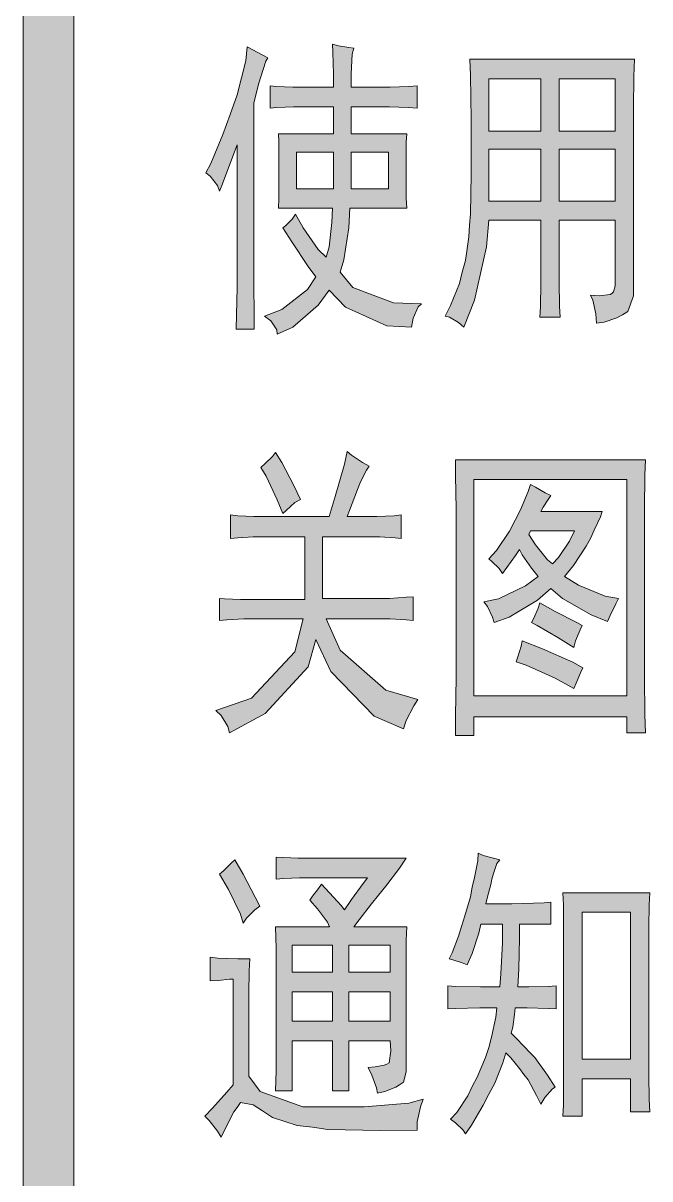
# Model space of a CAD drawing. Header units: millimetres. Extents: x 568 to 57335, y 85 to 28579.
# Drawn here: x 57244.83 to 57253.48, y 28324.97 to 28340.93 of the extents above; entities that cross this region are included whole.
import ezdxf

# ---------------------------------------------------------------- set-up
doc = ezdxf.new("R2010")
doc.units = ezdxf.units.MM

msp = doc.modelspace()

# ---------------------------------------------------------------- hatches: boundary and pattern name
h = msp.add_hatch(color=0)
h.dxf.hatch_style = 2
h.paths.add_polyline_path([(57245.524, 27702.999), (57244.825, 27702.999), (57244.825, 28563.812), (57245.524, 28563.812)])
h = msp.add_hatch(color=0)
h.paths.add_polyline_path([(57249.11, 28340.043), (57249.11, 28340.225), (57249.103, 28340.521), (57249.095, 28340.635), (57249.179, 28340.612), (57249.323, 28340.59), (57249.391, 28340.582), (57249.368, 28340.499), (57249.353, 28340.225), (57249.353, 28340.043), (57249.756, 28340.043), (57249.893, 28340.043), (57250.151, 28340.05), (57250.265, 28340.058), (57250.265, 28339.754), (57250.143, 28339.762), (57249.885, 28339.769), (57249.756, 28339.769), (57249.353, 28339.769), (57249.353, 28339.397), (57250.121, 28339.397), (57250.113, 28339.283), (57250.113, 28339.032), (57250.113, 28338.895), (57250.113, 28338.766), (57250.113, 28338.508), (57250.121, 28338.371), (57249.338, 28338.371), (57249.323, 28338.098), (57249.255, 28337.657), (57249.201, 28337.49), (57249.376, 28337.277), (57249.938, 28337.064), (57250.326, 28337.049), (57250.28, 28337.011), (57250.212, 28336.852), (57250.189, 28336.73), (57249.847, 28336.745), (57249.277, 28337.004), (57249.049, 28337.239), (57248.897, 28337.034), (57248.548, 28336.73), (57248.335, 28336.631), (57248.328, 28336.692), (57248.244, 28336.814), (57248.16, 28336.882), (57248.396, 28336.973), (57248.753, 28337.247), (57248.867, 28337.422), (57248.761, 28337.566), (57248.533, 28337.908), (57248.411, 28338.098), (57248.449, 28338.128), (57248.54, 28338.219), (57248.586, 28338.288), (57248.692, 28338.098), (57248.897, 28337.801), (57249.011, 28337.695), (57249.049, 28337.839), (57249.087, 28338.174), (57249.095, 28338.371), (57248.35, 28338.371), (57248.358, 28338.508), (57248.358, 28338.774), (57248.358, 28338.911), (57248.358, 28339.047), (57248.358, 28339.291), (57248.35, 28339.397), (57249.11, 28339.397), (57249.11, 28339.769), (57248.692, 28339.769), (57248.556, 28339.769), (57248.328, 28339.762), (57248.236, 28339.754), (57248.236, 28340.058), (57248.32, 28340.05), (57248.548, 28340.043), (57248.677, 28340.043)])
h.paths.add_polyline_path([(57249.87, 28338.637), (57249.87, 28339.146), (57249.353, 28339.146), (57249.353, 28338.637)])
h.paths.add_polyline_path([(57249.11, 28338.637), (57249.11, 28339.146), (57248.601, 28339.146), (57248.601, 28338.637)])
h = msp.add_hatch(color=0)
h.dxf.hatch_style = 2
h.paths.add_polyline_path([(57248.206, 28340.445), (57248.176, 28340.4), (57248.077, 28340.081), (57248.009, 28339.822), (57248.009, 28337.49), (57248.009, 28337.308), (57248.016, 28336.912), (57248.016, 28336.7), (57247.765, 28336.7), (57247.773, 28336.897), (57247.781, 28337.277), (57247.781, 28337.46), (57247.781, 28339.245), (57247.689, 28339.002), (57247.568, 28338.683), (57247.537, 28338.607), (57247.507, 28338.683), (57247.408, 28338.812), (57247.348, 28338.857), (57247.416, 28338.987), (57247.583, 28339.389), (57247.682, 28339.663), (57247.781, 28339.936), (57247.902, 28340.407), (57247.917, 28340.597)])
h = msp.add_hatch(color=0)
h.paths.add_polyline_path([(57250.652, 28336.882), (57250.728, 28337.026), (57250.85, 28337.33), (57250.888, 28337.49), (57250.934, 28337.649), (57250.979, 28337.976), (57250.987, 28338.136), (57251.002, 28338.295), (57251.01, 28338.835), (57251.01, 28339.215), (57251.01, 28339.594), (57251.002, 28340.202), (57250.994, 28340.43), (57253.266, 28340.43), (57253.258, 28340.187), (57253.251, 28339.746), (57253.251, 28339.549), (57253.251, 28337.338), (57253.251, 28337.163), (57253.175, 28336.943), (57253.099, 28336.897), (57253.023, 28336.859), (57252.848, 28336.799), (57252.742, 28336.783), (57252.734, 28336.912), (57252.689, 28337.102), (57252.658, 28337.171), (57252.78, 28337.163), (57252.932, 28337.178), (57252.955, 28337.194), (57252.977, 28337.216), (57253, 28337.3), (57253, 28337.353), (57253, 28338.204), (57252.225, 28338.204), (57252.225, 28337.543), (57252.225, 28337.353), (57252.233, 28337.019), (57252.24, 28336.867), (57251.959, 28336.867), (57251.967, 28337.011), (57251.974, 28337.338), (57251.974, 28337.528), (57251.974, 28338.204), (57251.253, 28338.204), (57251.222, 28337.839), (57251.055, 28337.102), (57250.911, 28336.73), (57250.835, 28336.791), (57250.713, 28336.867)])
h.paths.add_polyline_path([(57253, 28339.435), (57253, 28340.157), (57252.225, 28340.157), (57252.225, 28339.435)])
h.paths.add_polyline_path([(57253, 28338.47), (57253, 28339.184), (57252.225, 28339.184), (57252.225, 28338.47)])
h.paths.add_polyline_path([(57251.974, 28339.435), (57251.974, 28340.157), (57251.253, 28340.157), (57251.253, 28339.435)])
h.paths.add_polyline_path([(57251.974, 28338.47), (57251.974, 28339.184), (57251.253, 28339.184), (57251.253, 28338.47)])
h = msp.add_hatch(color=0)
h.dxf.hatch_style = 2
h.paths.add_polyline_path([(57249.604, 28334.808), (57249.566, 28334.755), (57249.482, 28334.595), (57249.444, 28334.489), (57249.406, 28334.39), (57249.331, 28334.2), (57249.3, 28334.117), (57249.581, 28334.117), (57249.71, 28334.117), (57249.946, 28334.124), (57250.045, 28334.139), (57250.045, 28333.813), (57249.961, 28333.82), (57249.748, 28333.835), (57249.619, 28333.835), (57248.958, 28333.835), (57248.958, 28332.985), (57249.756, 28332.985), (57249.885, 28332.985), (57250.113, 28333), (57250.212, 28333.007), (57250.212, 28332.681), (57250.113, 28332.688), (57249.893, 28332.703), (57249.779, 28332.703), (57249.011, 28332.703), (57249.201, 28332.27), (57249.832, 28331.716), (57250.273, 28331.587), (57250.219, 28331.503), (57250.113, 28331.298), (57250.075, 28331.184), (57249.672, 28331.359), (57249.072, 28331.974), (57248.867, 28332.415), (57248.761, 28332.042), (57248.168, 28331.397), (57247.674, 28331.131), (57247.651, 28331.214), (57247.56, 28331.366), (57247.484, 28331.435), (57247.978, 28331.609), (57248.578, 28332.248), (57248.692, 28332.703), (57248.016, 28332.703), (57247.872, 28332.703), (57247.636, 28332.688), (57247.537, 28332.681), (57247.537, 28332.985), (57247.606, 28332.977), (57247.826, 28332.969), (57247.971, 28332.969), (57248.715, 28332.969), (57248.715, 28333.835), (57248.123, 28333.835), (57248.001, 28333.835), (57247.788, 28333.82), (57247.689, 28333.813), (57247.689, 28334.139), (57247.788, 28334.124), (57248.009, 28334.117), (57248.13, 28334.117), (57249.049, 28334.117), (57249.133, 28334.39), (57249.262, 28334.838), (57249.3, 28335.013), (57249.361, 28334.96), (57249.513, 28334.861)])
h = msp.add_hatch(color=0)
h.dxf.hatch_style = 2
h.paths.add_polyline_path([(57248.312, 28334.998), (57248.396, 28334.861), (57248.563, 28334.542), (57248.654, 28334.352), (57248.578, 28334.307), (57248.457, 28334.2), (57248.411, 28334.155), (57248.335, 28334.345), (57248.183, 28334.671), (57248.107, 28334.793), (57248.168, 28334.846), (57248.267, 28334.945)])
h = msp.add_hatch(color=0)
h.paths.add_polyline_path([(57253.418, 28334.899), (57253.41, 28334.686), (57253.403, 28334.223), (57253.403, 28333.965), (57253.403, 28332.156), (57253.403, 28331.898), (57253.41, 28331.382), (57253.418, 28331.131), (57253.16, 28331.131), (57253.16, 28331.351), (57251.048, 28331.351), (57251.048, 28331.093), (57250.797, 28331.093), (57250.797, 28331.359), (57250.804, 28331.898), (57250.804, 28332.179), (57250.804, 28333.965), (57250.804, 28334.215), (57250.797, 28334.679), (57250.797, 28334.899)])
h.paths.add_polyline_path([(57253.16, 28331.64), (57253.16, 28334.626), (57251.048, 28334.626), (57251.048, 28331.64)])
h = msp.add_hatch(color=0)
h.paths.add_polyline_path([(57252.111, 28334.405), (57252.073, 28334.352), (57252.005, 28334.246), (57251.974, 28334.185), (57252.818, 28334.185), (57252.795, 28334.109), (57252.711, 28333.927), (57252.658, 28333.813), (57252.597, 28333.706), (57252.423, 28333.44), (57252.301, 28333.288), (57252.491, 28333.167), (57252.863, 28333.015), (57253.046, 28332.985), (57253.008, 28332.909), (57252.932, 28332.749), (57252.894, 28332.665), (57252.666, 28332.757), (57252.271, 28332.985), (57252.111, 28333.121), (57251.929, 28332.962), (57251.534, 28332.726), (57251.329, 28332.65), (57251.306, 28332.726), (57251.237, 28332.871), (57251.184, 28332.939), (57251.389, 28332.977), (57251.762, 28333.159), (57251.936, 28333.288), (57251.845, 28333.402), (57251.716, 28333.585), (57251.678, 28333.661), (57251.625, 28333.577), (57251.503, 28333.41), (57251.443, 28333.326), (57251.397, 28333.395), (57251.298, 28333.494), (57251.253, 28333.532), (57251.359, 28333.646), (57251.541, 28333.911), (57251.617, 28334.063), (57251.693, 28334.208), (57251.8, 28334.458), (57251.83, 28334.557), (57251.898, 28334.519), (57252.035, 28334.443)])
h.paths.add_polyline_path([(57251.807, 28333.866), (57251.898, 28333.722), (57252.066, 28333.516), (57252.134, 28333.463), (57252.218, 28333.547), (57252.37, 28333.775), (57252.438, 28333.919), (57251.83, 28333.919)])
h = msp.add_hatch(color=0)
h.dxf.hatch_style = 2
h.paths.add_polyline_path([(57251.959, 28332.924), (57252.172, 28332.802), (57252.468, 28332.65), (57252.544, 28332.612), (57252.514, 28332.552), (57252.453, 28332.4), (57252.43, 28332.308), (57252.21, 28332.445), (57251.921, 28332.612), (57251.845, 28332.65), (57251.876, 28332.711), (57251.936, 28332.848)])
h = msp.add_hatch(color=0)
h.dxf.hatch_style = 2
h.paths.add_polyline_path([(57251.716, 28332.4), (57251.997, 28332.286), (57252.415, 28332.103), (57252.552, 28332.027), (57252.521, 28331.959), (57252.461, 28331.815), (57252.43, 28331.739), (57252.172, 28331.883), (57251.769, 28332.065), (57251.633, 28332.111), (57251.655, 28332.179), (57251.701, 28332.324)])
h = msp.add_hatch(color=0)
h.dxf.hatch_style = 2
h.paths.add_polyline_path([(57250.728, 28325.797), (57250.812, 28325.888), (57250.964, 28326.116), (57251.025, 28326.246), (57251.093, 28326.375), (57251.207, 28326.648), (57251.253, 28326.785), (57251.291, 28326.929), (57251.351, 28327.203), (57251.367, 28327.332), (57251.131, 28327.332), (57250.797, 28327.324), (57250.69, 28327.317), (57250.69, 28327.636), (57250.789, 28327.628), (57251.139, 28327.621), (57251.405, 28327.621), (57251.42, 28327.803), (57251.443, 28328.229), (57251.443, 28328.487), (57251.146, 28328.487), (57251.116, 28328.365), (57251.025, 28328.084), (57250.956, 28327.925), (57250.888, 28327.955), (57250.759, 28327.993), (57250.706, 28328.008), (57250.751, 28328.092), (57250.835, 28328.32), (57250.88, 28328.456), (57250.926, 28328.601), (57251.002, 28328.867), (57251.025, 28328.996), (57251.055, 28329.133), (57251.101, 28329.361), (57251.108, 28329.467), (57251.177, 28329.437), (57251.321, 28329.399), (57251.405, 28329.376), (57251.367, 28329.323), (57251.321, 28329.186), (57251.298, 28329.11), (57251.283, 28329.034), (57251.237, 28328.867), (57251.215, 28328.768), (57251.572, 28328.768), (57252.02, 28328.783), (57252.111, 28328.791), (57252.111, 28328.487), (57251.678, 28328.487), (57251.678, 28328.297), (57251.671, 28327.864), (57251.655, 28327.621), (57251.807, 28327.621), (57252.073, 28327.628), (57252.187, 28327.636), (57252.187, 28327.317), (57252.073, 28327.324), (57251.785, 28327.332), (57251.617, 28327.332), (57251.61, 28327.241), (57251.587, 28327.066), (57251.564, 28326.983), (57251.625, 28326.922), (57251.747, 28326.793), (57251.822, 28326.717), (57251.891, 28326.648), (57252.066, 28326.405), (57252.172, 28326.238), (57252.134, 28326.215), (57252.028, 28326.094), (57251.974, 28326.002), (57251.914, 28326.124), (57251.8, 28326.337), (57251.739, 28326.413), (57251.678, 28326.496), (57251.557, 28326.641), (57251.488, 28326.709), (57251.45, 28326.572), (57251.336, 28326.291), (57251.253, 28326.139), (57251.177, 28325.987), (57251.017, 28325.714), (57250.934, 28325.592), (57250.903, 28325.645), (57250.797, 28325.744)])
h = msp.add_hatch(color=0)
h.dxf.hatch_style = 2
h.paths.add_polyline_path([(57247.75, 28329.376), (57247.864, 28329.178), (57248.031, 28328.859), (57248.092, 28328.738), (57248.024, 28328.684), (57247.91, 28328.57), (57247.864, 28328.502), (57247.826, 28328.624), (57247.659, 28328.965), (57247.537, 28329.178), (57247.591, 28329.224), (57247.697, 28329.33)])
h = msp.add_hatch(color=0)
h.paths.add_polyline_path([(57250.113, 28329.399), (57250.022, 28329.262), (57249.832, 28329.011), (57249.733, 28328.89), (57249.634, 28328.768), (57249.467, 28328.548), (57249.391, 28328.449), (57250.121, 28328.449), (57250.113, 28328.267), (57250.113, 28327.902), (57250.113, 28327.727), (57250.113, 28326.557), (57250.113, 28326.451), (57250.075, 28326.306), (57250.022, 28326.268), (57249.969, 28326.238), (57249.817, 28326.177), (57249.718, 28326.154), (57249.703, 28326.23), (57249.642, 28326.405), (57249.589, 28326.511), (57249.688, 28326.519), (57249.809, 28326.542), (57249.847, 28326.557), (57249.878, 28326.572), (57249.9, 28326.739), (57249.893, 28326.876), (57249.323, 28326.876), (57249.323, 28326.185), (57249.095, 28326.185), (57249.095, 28326.876), (57248.54, 28326.876), (57248.54, 28326.185), (57248.312, 28326.185), (57248.32, 28326.466), (57248.32, 28327.021), (57248.32, 28327.302), (57248.32, 28327.583), (57248.32, 28328.153), (57248.312, 28328.449), (57249.057, 28328.449), (57249.027, 28328.517), (57248.89, 28328.7), (57248.783, 28328.821), (57248.821, 28328.874), (57248.905, 28328.981), (57248.943, 28329.041), (57249.057, 28328.92), (57249.217, 28328.745), (57249.262, 28328.684), (57249.361, 28328.829), (57249.52, 28329.049), (57249.581, 28329.125), (57248.768, 28329.125), (57248.639, 28329.125), (57248.419, 28329.117), (57248.32, 28329.11), (57248.32, 28329.414), (57248.419, 28329.406), (57248.624, 28329.399), (57248.745, 28329.399)])
h.paths.add_polyline_path([(57249.893, 28327.15), (57249.893, 28327.552), (57249.323, 28327.552), (57249.323, 28327.15)])
h.paths.add_polyline_path([(57249.095, 28327.15), (57249.095, 28327.552), (57248.54, 28327.552), (57248.54, 28327.15)])
h.paths.add_polyline_path([(57249.893, 28327.826), (57249.893, 28328.198), (57249.323, 28328.198), (57249.323, 28327.826)])
h.paths.add_polyline_path([(57249.095, 28327.826), (57249.095, 28328.198), (57248.54, 28328.198), (57248.54, 28327.826)])
h = msp.add_hatch(color=0)
h.paths.add_polyline_path([(57253.479, 28328.92), (57253.471, 28328.753), (57253.464, 28328.449), (57253.464, 28328.312), (57253.464, 28326.557), (57253.464, 28326.398), (57253.471, 28326.071), (57253.479, 28325.896), (57253.213, 28325.896), (57253.213, 28326.352), (57252.544, 28326.352), (57252.544, 28325.835), (57252.278, 28325.835), (57252.286, 28325.995), (57252.286, 28326.329), (57252.286, 28326.511), (57252.286, 28328.312), (57252.286, 28328.449), (57252.286, 28328.753), (57252.278, 28328.92)])
h.paths.add_polyline_path([(57253.213, 28326.625), (57253.213, 28328.654), (57252.544, 28328.654), (57252.544, 28326.625)])
h = msp.add_hatch(color=0)
h.dxf.hatch_style = 2
h.paths.add_polyline_path([(57247.955, 28328.008), (57247.948, 28327.841), (57247.94, 28327.537), (57247.94, 28327.4), (57247.94, 28326.39), (57248.1, 28326.177), (57248.685, 28325.964), (57249.11, 28325.964), (57249.536, 28325.964), (57250.151, 28326.018), (57250.349, 28326.071), (57250.311, 28325.964), (57250.265, 28325.759), (57250.265, 28325.645), (57249.756, 28325.638), (57249.034, 28325.653), (57248.821, 28325.683), (57248.609, 28325.706), (57248.267, 28325.82), (57248.13, 28325.911), (57248.001, 28325.995), (57247.826, 28326.025), (57247.781, 28325.957), (57247.735, 28325.896), (57247.629, 28325.691), (57247.56, 28325.547), (57247.507, 28325.63), (57247.393, 28325.775), (57247.332, 28325.835), (57247.439, 28325.949), (57247.636, 28326.17), (57247.727, 28326.268), (57247.727, 28327.727), (57247.674, 28327.727), (57247.522, 28327.712), (57247.408, 28327.704), (57247.408, 28328.031), (57247.515, 28328.016), (57247.788, 28328.008)])

# ---------------------------------------------------------------- linework, layer by layer
at = {"color": 0, "lineweight": 0}
for points in [[(57245.524, 27702.999), (57244.825, 27702.999), (57244.825, 28563.812), (57245.524, 28563.812)], [(57249.11, 28340.043), (57249.11, 28340.225), (57249.103, 28340.521), (57249.095, 28340.635), (57249.179, 28340.612), (57249.323, 28340.59), (57249.391, 28340.582), (57249.368, 28340.499), (57249.353, 28340.225), (57249.353, 28340.043), (57249.756, 28340.043), (57249.893, 28340.043), (57250.151, 28340.05), (57250.265, 28340.058), (57250.265, 28339.754), (57250.143, 28339.762), (57249.885, 28339.769), (57249.756, 28339.769), (57249.353, 28339.769), (57249.353, 28339.397), (57250.121, 28339.397), (57250.113, 28339.283), (57250.113, 28339.032), (57250.113, 28338.895), (57250.113, 28338.766), (57250.113, 28338.508), (57250.121, 28338.371), (57249.338, 28338.371), (57249.323, 28338.098), (57249.255, 28337.657), (57249.201, 28337.49), (57249.376, 28337.277), (57249.938, 28337.064), (57250.326, 28337.049), (57250.28, 28337.011), (57250.212, 28336.852), (57250.189, 28336.73), (57249.847, 28336.745), (57249.277, 28337.004), (57249.049, 28337.239), (57248.897, 28337.034), (57248.548, 28336.73), (57248.335, 28336.631), (57248.328, 28336.692), (57248.244, 28336.814), (57248.16, 28336.882), (57248.396, 28336.973), (57248.753, 28337.247), (57248.867, 28337.422), (57248.761, 28337.566), (57248.533, 28337.908), (57248.411, 28338.098), (57248.449, 28338.128), (57248.54, 28338.219), (57248.586, 28338.288), (57248.692, 28338.098), (57248.897, 28337.801), (57249.011, 28337.695), (57249.049, 28337.839), (57249.087, 28338.174), (57249.095, 28338.371), (57248.35, 28338.371), (57248.358, 28338.508), (57248.358, 28338.774), (57248.358, 28338.911), (57248.358, 28339.047), (57248.358, 28339.291), (57248.35, 28339.397), (57249.11, 28339.397), (57249.11, 28339.769), (57248.692, 28339.769), (57248.556, 28339.769), (57248.328, 28339.762), (57248.236, 28339.754), (57248.236, 28340.058), (57248.32, 28340.05), (57248.548, 28340.043), (57248.677, 28340.043)], [(57248.206, 28340.445), (57248.176, 28340.4), (57248.077, 28340.081), (57248.009, 28339.822), (57248.009, 28337.49), (57248.009, 28337.308), (57248.016, 28336.912), (57248.016, 28336.7), (57247.765, 28336.7), (57247.773, 28336.897), (57247.781, 28337.277), (57247.781, 28337.46), (57247.781, 28339.245), (57247.689, 28339.002), (57247.568, 28338.683), (57247.537, 28338.607), (57247.507, 28338.683), (57247.408, 28338.812), (57247.348, 28338.857), (57247.416, 28338.987), (57247.583, 28339.389), (57247.682, 28339.663), (57247.781, 28339.936), (57247.902, 28340.407), (57247.917, 28340.597)], [(57250.652, 28336.882), (57250.728, 28337.026), (57250.85, 28337.33), (57250.888, 28337.49), (57250.934, 28337.649), (57250.979, 28337.976), (57250.987, 28338.136), (57251.002, 28338.295), (57251.01, 28338.835), (57251.01, 28339.215), (57251.01, 28339.594), (57251.002, 28340.202), (57250.994, 28340.43), (57253.266, 28340.43), (57253.258, 28340.187), (57253.251, 28339.746), (57253.251, 28339.549), (57253.251, 28337.338), (57253.251, 28337.163), (57253.175, 28336.943), (57253.099, 28336.897), (57253.023, 28336.859), (57252.848, 28336.799), (57252.742, 28336.783), (57252.734, 28336.912), (57252.689, 28337.102), (57252.658, 28337.171), (57252.78, 28337.163), (57252.932, 28337.178), (57252.955, 28337.194), (57252.977, 28337.216), (57253, 28337.3), (57253, 28337.353), (57253, 28338.204), (57252.225, 28338.204), (57252.225, 28337.543), (57252.225, 28337.353), (57252.233, 28337.019), (57252.24, 28336.867), (57251.959, 28336.867), (57251.967, 28337.011), (57251.974, 28337.338), (57251.974, 28337.528), (57251.974, 28338.204), (57251.253, 28338.204), (57251.222, 28337.839), (57251.055, 28337.102), (57250.911, 28336.73), (57250.835, 28336.791), (57250.713, 28336.867)], [(57251.974, 28339.435), (57251.974, 28340.157), (57251.253, 28340.157), (57251.253, 28339.435)], [(57253, 28339.435), (57253, 28340.157), (57252.225, 28340.157), (57252.225, 28339.435)], [(57251.974, 28338.47), (57251.974, 28339.184), (57251.253, 28339.184), (57251.253, 28338.47)], [(57253, 28338.47), (57253, 28339.184), (57252.225, 28339.184), (57252.225, 28338.47)], [(57249.11, 28338.637), (57249.11, 28339.146), (57248.601, 28339.146), (57248.601, 28338.637)], [(57249.87, 28338.637), (57249.87, 28339.146), (57249.353, 28339.146), (57249.353, 28338.637)], [(57249.604, 28334.808), (57249.566, 28334.755), (57249.482, 28334.595), (57249.444, 28334.489), (57249.406, 28334.39), (57249.331, 28334.2), (57249.3, 28334.117), (57249.581, 28334.117), (57249.71, 28334.117), (57249.946, 28334.124), (57250.045, 28334.139), (57250.045, 28333.813), (57249.961, 28333.82), (57249.748, 28333.835), (57249.619, 28333.835), (57248.958, 28333.835), (57248.958, 28332.985), (57249.756, 28332.985), (57249.885, 28332.985), (57250.113, 28333), (57250.212, 28333.007), (57250.212, 28332.681), (57250.113, 28332.688), (57249.893, 28332.703), (57249.779, 28332.703), (57249.011, 28332.703), (57249.201, 28332.27), (57249.832, 28331.716), (57250.273, 28331.587), (57250.219, 28331.503), (57250.113, 28331.298), (57250.075, 28331.184), (57249.672, 28331.359), (57249.072, 28331.974), (57248.867, 28332.415), (57248.761, 28332.042), (57248.168, 28331.397), (57247.674, 28331.131), (57247.651, 28331.214), (57247.56, 28331.366), (57247.484, 28331.435), (57247.978, 28331.609), (57248.578, 28332.248), (57248.692, 28332.703), (57248.016, 28332.703), (57247.872, 28332.703), (57247.636, 28332.688), (57247.537, 28332.681), (57247.537, 28332.985), (57247.606, 28332.977), (57247.826, 28332.969), (57247.971, 28332.969), (57248.715, 28332.969), (57248.715, 28333.835), (57248.123, 28333.835), (57248.001, 28333.835), (57247.788, 28333.82), (57247.689, 28333.813), (57247.689, 28334.139), (57247.788, 28334.124), (57248.009, 28334.117), (57248.13, 28334.117), (57249.049, 28334.117), (57249.133, 28334.39), (57249.262, 28334.838), (57249.3, 28335.013), (57249.361, 28334.96), (57249.513, 28334.861)], [(57248.312, 28334.998), (57248.396, 28334.861), (57248.563, 28334.542), (57248.654, 28334.352), (57248.578, 28334.307), (57248.457, 28334.2), (57248.411, 28334.155), (57248.335, 28334.345), (57248.183, 28334.671), (57248.107, 28334.793), (57248.168, 28334.846), (57248.267, 28334.945)], [(57253.418, 28334.899), (57253.41, 28334.686), (57253.403, 28334.223), (57253.403, 28333.965), (57253.403, 28332.156), (57253.403, 28331.898), (57253.41, 28331.382), (57253.418, 28331.131), (57253.16, 28331.131), (57253.16, 28331.351), (57251.048, 28331.351), (57251.048, 28331.093), (57250.797, 28331.093), (57250.797, 28331.359), (57250.804, 28331.898), (57250.804, 28332.179), (57250.804, 28333.965), (57250.804, 28334.215), (57250.797, 28334.679), (57250.797, 28334.899)], [(57253.16, 28331.64), (57253.16, 28334.626), (57251.048, 28334.626), (57251.048, 28331.64)], [(57252.111, 28334.405), (57252.073, 28334.352), (57252.005, 28334.246), (57251.974, 28334.185), (57252.818, 28334.185), (57252.795, 28334.109), (57252.711, 28333.927), (57252.658, 28333.813), (57252.597, 28333.706), (57252.423, 28333.44), (57252.301, 28333.288), (57252.491, 28333.167), (57252.863, 28333.015), (57253.046, 28332.985), (57253.008, 28332.909), (57252.932, 28332.749), (57252.894, 28332.665), (57252.666, 28332.757), (57252.271, 28332.985), (57252.111, 28333.121), (57251.929, 28332.962), (57251.534, 28332.726), (57251.329, 28332.65), (57251.306, 28332.726), (57251.237, 28332.871), (57251.184, 28332.939), (57251.389, 28332.977), (57251.762, 28333.159), (57251.936, 28333.288), (57251.845, 28333.402), (57251.716, 28333.585), (57251.678, 28333.661), (57251.625, 28333.577), (57251.503, 28333.41), (57251.443, 28333.326), (57251.397, 28333.395), (57251.298, 28333.494), (57251.253, 28333.532), (57251.359, 28333.646), (57251.541, 28333.911), (57251.617, 28334.063), (57251.693, 28334.208), (57251.8, 28334.458), (57251.83, 28334.557), (57251.898, 28334.519), (57252.035, 28334.443)], [(57251.807, 28333.866), (57251.898, 28333.722), (57252.066, 28333.516), (57252.134, 28333.463), (57252.218, 28333.547), (57252.37, 28333.775), (57252.438, 28333.919), (57251.83, 28333.919)], [(57251.959, 28332.924), (57252.172, 28332.802), (57252.468, 28332.65), (57252.544, 28332.612), (57252.514, 28332.552), (57252.453, 28332.4), (57252.43, 28332.308), (57252.21, 28332.445), (57251.921, 28332.612), (57251.845, 28332.65), (57251.876, 28332.711), (57251.936, 28332.848)], [(57251.716, 28332.4), (57251.997, 28332.286), (57252.415, 28332.103), (57252.552, 28332.027), (57252.521, 28331.959), (57252.461, 28331.815), (57252.43, 28331.739), (57252.172, 28331.883), (57251.769, 28332.065), (57251.633, 28332.111), (57251.655, 28332.179), (57251.701, 28332.324)], [(57250.728, 28325.797), (57250.812, 28325.888), (57250.964, 28326.116), (57251.025, 28326.246), (57251.093, 28326.375), (57251.207, 28326.648), (57251.253, 28326.785), (57251.291, 28326.929), (57251.351, 28327.203), (57251.367, 28327.332), (57251.131, 28327.332), (57250.797, 28327.324), (57250.69, 28327.317), (57250.69, 28327.636), (57250.789, 28327.628), (57251.139, 28327.621), (57251.405, 28327.621), (57251.42, 28327.803), (57251.443, 28328.229), (57251.443, 28328.487), (57251.146, 28328.487), (57251.116, 28328.365), (57251.025, 28328.084), (57250.956, 28327.925), (57250.888, 28327.955), (57250.759, 28327.993), (57250.706, 28328.008), (57250.751, 28328.092), (57250.835, 28328.32), (57250.88, 28328.456), (57250.926, 28328.601), (57251.002, 28328.867), (57251.025, 28328.996), (57251.055, 28329.133), (57251.101, 28329.361), (57251.108, 28329.467), (57251.177, 28329.437), (57251.321, 28329.399), (57251.405, 28329.376), (57251.367, 28329.323), (57251.321, 28329.186), (57251.298, 28329.11), (57251.283, 28329.034), (57251.237, 28328.867), (57251.215, 28328.768), (57251.572, 28328.768), (57252.02, 28328.783), (57252.111, 28328.791), (57252.111, 28328.487), (57251.678, 28328.487), (57251.678, 28328.297), (57251.671, 28327.864), (57251.655, 28327.621), (57251.807, 28327.621), (57252.073, 28327.628), (57252.187, 28327.636), (57252.187, 28327.317), (57252.073, 28327.324), (57251.785, 28327.332), (57251.617, 28327.332), (57251.61, 28327.241), (57251.587, 28327.066), (57251.564, 28326.983), (57251.625, 28326.922), (57251.747, 28326.793), (57251.822, 28326.717), (57251.891, 28326.648), (57252.066, 28326.405), (57252.172, 28326.238), (57252.134, 28326.215), (57252.028, 28326.094), (57251.974, 28326.002), (57251.914, 28326.124), (57251.8, 28326.337), (57251.739, 28326.413), (57251.678, 28326.496), (57251.557, 28326.641), (57251.488, 28326.709), (57251.45, 28326.572), (57251.336, 28326.291), (57251.253, 28326.139), (57251.177, 28325.987), (57251.017, 28325.714), (57250.934, 28325.592), (57250.903, 28325.645), (57250.797, 28325.744)], [(57247.75, 28329.376), (57247.864, 28329.178), (57248.031, 28328.859), (57248.092, 28328.738), (57248.024, 28328.684), (57247.91, 28328.57), (57247.864, 28328.502), (57247.826, 28328.624), (57247.659, 28328.965), (57247.537, 28329.178), (57247.591, 28329.224), (57247.697, 28329.33)], [(57250.113, 28329.399), (57250.022, 28329.262), (57249.832, 28329.011), (57249.733, 28328.89), (57249.634, 28328.768), (57249.467, 28328.548), (57249.391, 28328.449), (57250.121, 28328.449), (57250.113, 28328.267), (57250.113, 28327.902), (57250.113, 28327.727), (57250.113, 28326.557), (57250.113, 28326.451), (57250.075, 28326.306), (57250.022, 28326.268), (57249.969, 28326.238), (57249.817, 28326.177), (57249.718, 28326.154), (57249.703, 28326.23), (57249.642, 28326.405), (57249.589, 28326.511), (57249.688, 28326.519), (57249.809, 28326.542), (57249.847, 28326.557), (57249.878, 28326.572), (57249.9, 28326.739), (57249.893, 28326.876), (57249.323, 28326.876), (57249.323, 28326.185), (57249.095, 28326.185), (57249.095, 28326.876), (57248.54, 28326.876), (57248.54, 28326.185), (57248.312, 28326.185), (57248.32, 28326.466), (57248.32, 28327.021), (57248.32, 28327.302), (57248.32, 28327.583), (57248.32, 28328.153), (57248.312, 28328.449), (57249.057, 28328.449), (57249.027, 28328.517), (57248.89, 28328.7), (57248.783, 28328.821), (57248.821, 28328.874), (57248.905, 28328.981), (57248.943, 28329.041), (57249.057, 28328.92), (57249.217, 28328.745), (57249.262, 28328.684), (57249.361, 28328.829), (57249.52, 28329.049), (57249.581, 28329.125), (57248.768, 28329.125), (57248.639, 28329.125), (57248.419, 28329.117), (57248.32, 28329.11), (57248.32, 28329.414), (57248.419, 28329.406), (57248.624, 28329.399), (57248.745, 28329.399)], [(57253.479, 28328.92), (57253.471, 28328.753), (57253.464, 28328.449), (57253.464, 28328.312), (57253.464, 28326.557), (57253.464, 28326.398), (57253.471, 28326.071), (57253.479, 28325.896), (57253.213, 28325.896), (57253.213, 28326.352), (57252.544, 28326.352), (57252.544, 28325.835), (57252.278, 28325.835), (57252.286, 28325.995), (57252.286, 28326.329), (57252.286, 28326.511), (57252.286, 28328.312), (57252.286, 28328.449), (57252.286, 28328.753), (57252.278, 28328.92)], [(57253.213, 28326.625), (57253.213, 28328.654), (57252.544, 28328.654), (57252.544, 28326.625)], [(57249.095, 28327.826), (57249.095, 28328.198), (57248.54, 28328.198), (57248.54, 28327.826)], [(57249.893, 28327.826), (57249.893, 28328.198), (57249.323, 28328.198), (57249.323, 28327.826)], [(57247.955, 28328.008), (57247.948, 28327.841), (57247.94, 28327.537), (57247.94, 28327.4), (57247.94, 28326.39), (57248.1, 28326.177), (57248.685, 28325.964), (57249.11, 28325.964), (57249.536, 28325.964), (57250.151, 28326.018), (57250.349, 28326.071), (57250.311, 28325.964), (57250.265, 28325.759), (57250.265, 28325.645), (57249.756, 28325.638), (57249.034, 28325.653), (57248.821, 28325.683), (57248.609, 28325.706), (57248.267, 28325.82), (57248.13, 28325.911), (57248.001, 28325.995), (57247.826, 28326.025), (57247.781, 28325.957), (57247.735, 28325.896), (57247.629, 28325.691), (57247.56, 28325.547), (57247.507, 28325.63), (57247.393, 28325.775), (57247.332, 28325.835), (57247.439, 28325.949), (57247.636, 28326.17), (57247.727, 28326.268), (57247.727, 28327.727), (57247.674, 28327.727), (57247.522, 28327.712), (57247.408, 28327.704), (57247.408, 28328.031), (57247.515, 28328.016), (57247.788, 28328.008)], [(57249.095, 28327.15), (57249.095, 28327.552), (57248.54, 28327.552), (57248.54, 28327.15)], [(57249.893, 28327.15), (57249.893, 28327.552), (57249.323, 28327.552), (57249.323, 28327.15)]]:
    msp.add_lwpolyline(points, close=True, dxfattribs=at)

doc.saveas('drawing.dxf')
